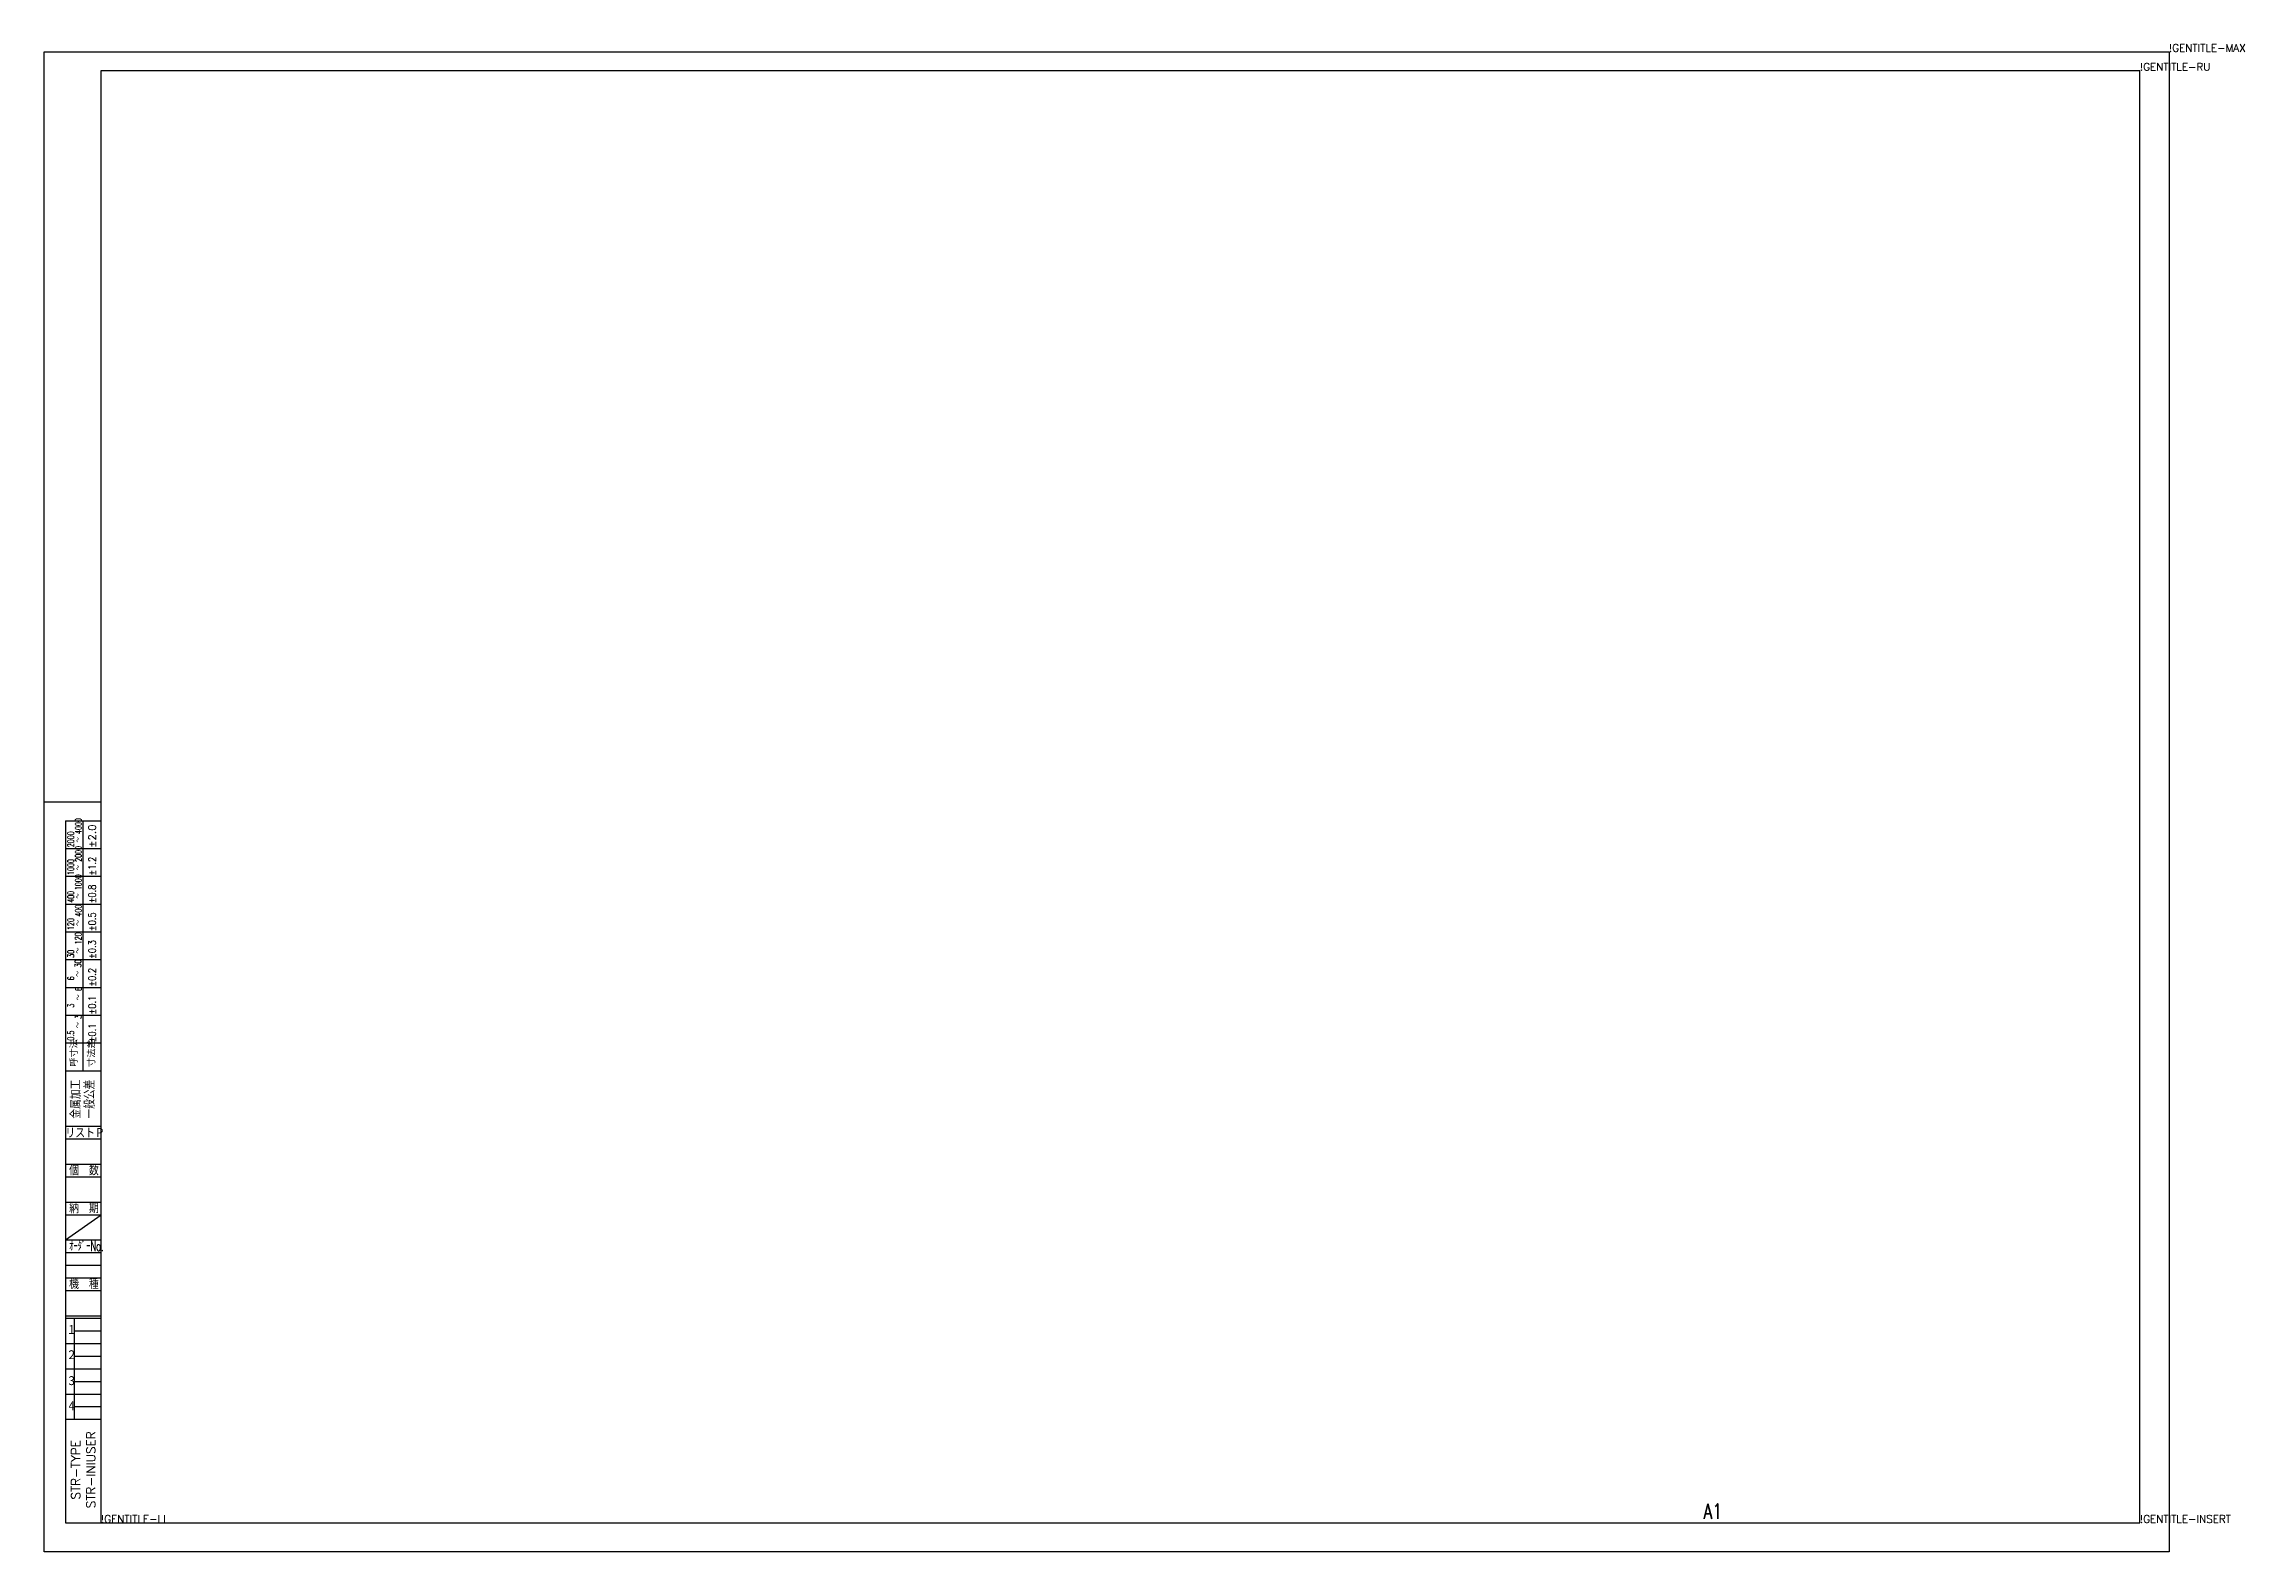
# Model space of a CAD drawing. Extents: x 0 to 874, y 0 to 597.
import ezdxf
from ezdxf.enums import TextEntityAlignment as Align

# ---------------------------------------------------------------- set-up
doc = ezdxf.new("R2010")
doc.units = 0
doc.layers.get('Defpoints').update_dxf_attribs({"linetype": 'CONTINUOUS'})
doc.layers.add('AM_BOR', color=7, linetype='CONTINUOUS', lineweight=30)
doc.styles.add('ACJISTS', font='romanc.shx', dxfattribs={"height": 1, "bigfont": 'extfont2.shx'})
doc.styles.add('TM_WAKU1', font='SIMPLEX.shx', dxfattribs={"bigfont": 'extfont2.shx'})
doc.styles.add('TM_WAKU2', font='SIMPLEX.shx', dxfattribs={"width": 0.75, "bigfont": 'EXTFONT.shx'})
doc.styles.add('TOYO-SEET1', font='SIMPLEX.shx', dxfattribs={"bigfont": 'extfont2.shx'})

msp = doc.modelspace()

# ---------------------------------------------------------------- linework, layer by layer
at = {"layer": 'AM_BOR'}
for p, q in [((22.5, 586.5), (829.5, 586.5)), ((22.5, 11.5), (22.5, 586.5)), ((829.5, 11.5), (829.5, 586.5)), ((22.5, 11.5), (829.5, 11.5)), ((22.5, 11.5), (829.5, 11.5))]:
    msp.add_line(p, q, dxfattribs=at)
at = {"layer": 'AM_BOR', "color": 1, "lineweight": 25}
for p, q in [((0, 297), (22.5, 297)), ((8.5, 289.5), (8.5, 11.5)), ((8.5, 289.5), (22.5, 289.5)), ((15.5, 190.5), (15.5, 289.5)), ((8.5, 278.5), (22.5, 278.5)), ((8.5, 267.5), (22.5, 267.5)), ((8.5, 256.5), (22.5, 256.5)), ((8.5, 245.5), (22.5, 245.5)), ((8.5, 234.5), (22.5, 234.5)), ((8.5, 223.5), (22.5, 223.5)), ((8.5, 212.5), (22.5, 212.5)), ((8.5, 201.5), (22.5, 201.5)), ((8.5, 190.5), (22.5, 190.5)), ((8.5, 168.5), (22.5, 168.5)), ((8.5, 163.5), (22.5, 163.5)), ((8.5, 153.5), (22.5, 153.5)), ((8.5, 148.5), (22.5, 148.5)), ((8.5, 138.5), (22.5, 138.5)), ((8.5, 123.5), (22.5, 133.5)), ((8.5, 133.5), (22.5, 133.5)), ((8.5, 123.5), (22.5, 123.5)), ((8.5, 118.5), (22.5, 118.5)), ((8.5, 113.5), (22.5, 113.5)), ((8.5, 108.5), (22.5, 108.5)), ((8.5, 103.5), (22.5, 103.5)), ((8.5, 93.5), (22.5, 93.5)), ((8.5, 92.5), (22.5, 92.5)), ((12, 52.5), (12, 92.5)), ((12, 87.5), (22.5, 87.5)), ((8.5, 82.5), (22.5, 82.5)), ((8.5, 72.5), (22.5, 72.5)), ((12, 77.5), (22.5, 77.5)), ((8.5, 62.5), (22.5, 62.5)), ((12, 67.5), (22.5, 67.5)), ((8.5, 52.5), (22.5, 52.5)), ((12, 57.5), (22.5, 57.5)), ((8.5, 11.5), (22.5, 11.5))]:
    msp.add_line(p, q, dxfattribs=at)
at = {"layer": 'Defpoints', "color": 1, "lineweight": 25}
msp.add_lwpolyline([(0, 0), (0, 594), (841, 594), (841, 0)], close=True, dxfattribs=at)

# ---------------------------------------------------------------- texts
at = {"layer": 'AM_BOR', "style": 'ACJISTS'}
for s, p in [('!GENTITLE-MAX', (841, 594)), ('!GENTITLE-RU', (829.5, 586.5)), ('!GENTITLE-LL', (22.5, 11.5)), ('!GENTITLE-INSERT', (829.5, 11.5))]:
    msp.add_text(s, height=3, dxfattribs=at).set_placement(p)
at = {"layer": 'AM_BOR', "color": 1, "lineweight": 25, "style": 'TOYO-SEET1'}
for s, height, width, p in [('～ 4000', 2.5, 0.6, (14.793, 280.878)), ('2000', 2.5, 0.6, (11.8, 279)), ('1000', 2.5, 0.6, (11.8, 268)), ('～ 2000', 2.5, 0.6, (14.793, 269.878)), ('±1.2', 3, 0.8, (20.5, 267.8)), ('～ 1000', 2.5, 0.6, (14.744, 258.646)), ('±0.8', 3, 0.8, (20.5, 256.8)), ('400', 2.5, 0.6, (11.8, 257)), ('～ 400', 2.5, 0.7, (14.767, 247.805)), ('120', 2.5, 0.7, (11.8, 246.2)), ('±0.5', 3, 0.8, (20.5, 245.8)), ('30', 2.5, 0.7, (11.8, 235.225)), ('～ 120', 2.5, 0.7, (14.716, 236.862)), ('±0.3', 3, 0.8, (20.5, 234.8)), ('6', 2.5, 0.7, (11.8, 226.292)), ('～ 30', 2.5, 0.7, (14.69, 227.662)), ('±0.2', 3, 0.8, (20.5, 223.8)), ('～ 6', 2.5, 0.7, (14.844, 218.313)), ('±0.1', 3, 0.8, (20.5, 212.8)), ('3', 2.5, 0.7, (11.8, 215.505)), ('～ 3', 2.5, 0.7, (14.716, 207.329)), ('0.5', 2.5, 0.7, (11.8, 202.421)), ('±0.1', 3, 0.8, (20.5, 201.8))]:
    msp.add_text(s, height=height, rotation=90, dxfattribs=dict(at, width=width)).set_placement(p)
for s, height, p in [('±2.0', 3, (20.5, 278.8)), ('呼寸法', 2.6, (13.216, 192.097)), ('寸法差', 2.6, (20.196, 191.995)), ('金属加工', 3.5, (14.426, 171.565)), ('一般公差', 3.5, (19.926, 171.565))]:
    msp.add_text(s, height=height, rotation=90, dxfattribs=at).set_placement(p)
for s, width, p in [('リストＰ', 0.75, (8.402, 163.901)), ('個\u3000数', 0.85, (9.903, 149.1)), ('納\u3000期', 0.85, (9.903, 134.1)), ('ｵｰﾀﾞｰNo.', 0.6, (9.903, 119.1)), ('機\u3000種', 0.85, (9.903, 104.1)), ('１', 0.75, (8.903, 85.884)), ('２', 0.75, (8.903, 75.918)), ('３', 0.75, (8.903, 65.65)), ('４', 0.75, (8.903, 55.685))]:
    msp.add_text(s, height=4, dxfattribs=dict(at, width=width)).set_placement(p)
at = {"layer": 'AM_BOR', "color": 1, "lineweight": 25, "style": 'TM_WAKU2', "width": 0.75}
msp.add_text('A1', height=6, dxfattribs=at).set_placement((656.8, 19.05), align=Align.TOP_LEFT)
at = {"layer": 'AM_BOR', "color": 7, "style": 'TM_WAKU1', "flags": 8}
for tag, text, p in [('STR-TYPE', '機種名', (12.5, 32.5)), ('STR-INIUSER', 'ユーザー名', (18.5, 32.5))]:
    msp.add_attdef(tag, text=text, height=3.5, rotation=90, dxfattribs=at).set_placement(p, align=Align.MIDDLE)

doc.saveas('drawing.dxf')
